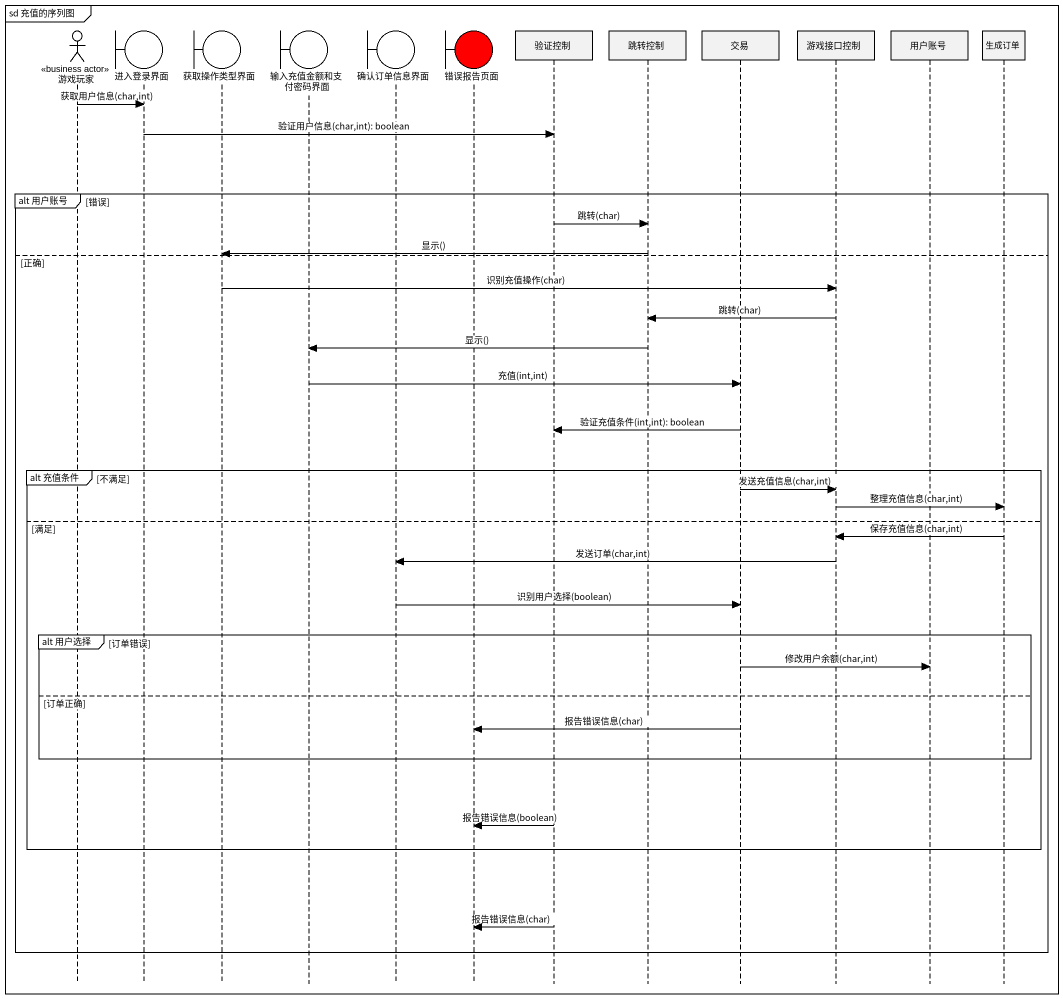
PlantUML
@startuml
mainframe sd 充值的序列图
hide footbox
actor 游戏玩家 <<business actor>>
boundary 进入登录界面
boundary 获取操作类型界面
boundary 输入充值金额和支付密码界面
boundary 确认订单信息界面
boundary 错误报告页面 #FF0000
participant 验证控制
participant 跳转控制
participant 交易
participant 游戏接口控制
participant 用户账号
participant 生成订单

游戏玩家 -> 进入登录界面 : 获取用户信息(char,int)
进入登录界面 -> 验证控制 : 验证用户信息(char,int): boolean
group alt 用户账号 [错误]
  验证控制 -> 跳转控制 : 跳转(char)
  跳转控制 -> 获取操作类型界面 : 显示()
else 正确
  获取操作类型界面 -> 游戏接口控制 : 识别充值操作(char)
  游戏接口控制 -> 跳转控制 : 跳转(char)
  跳转控制 -> 输入充值金额和支付密码界面 : 显示()
  输入充值金额和支付密码界面 -> 交易 : 充值(int,int)
  交易 -> 验证控制 : 验证充值条件(int,int): boolean
  group alt 充值条件 [不满足]
    交易 -> 游戏接口控制 : 发送充值信息(char,int)
    游戏接口控制 -> 生成订单 : 整理充值信息(char,int)
  else 满足
    生成订单 -> 游戏接口控制 : 保存充值信息(char,int)
    游戏接口控制 -> 确认订单信息界面 : 发送订单(char,int)
    确认订单信息界面 -> 交易 : 识别用户选择(boolean)
    group alt 用户选择 [订单错误]
      交易 -> 用户账号 : 修改用户余额(char,int)
    else 订单正确
      交易 -> 错误报告页面 : 报告错误信息(char)
    end
    验证控制 -> 错误报告页面 : 报告错误信息(boolean)
  end
  验证控制 -> 错误报告页面 : 报告错误信息(char)
end
@enduml
